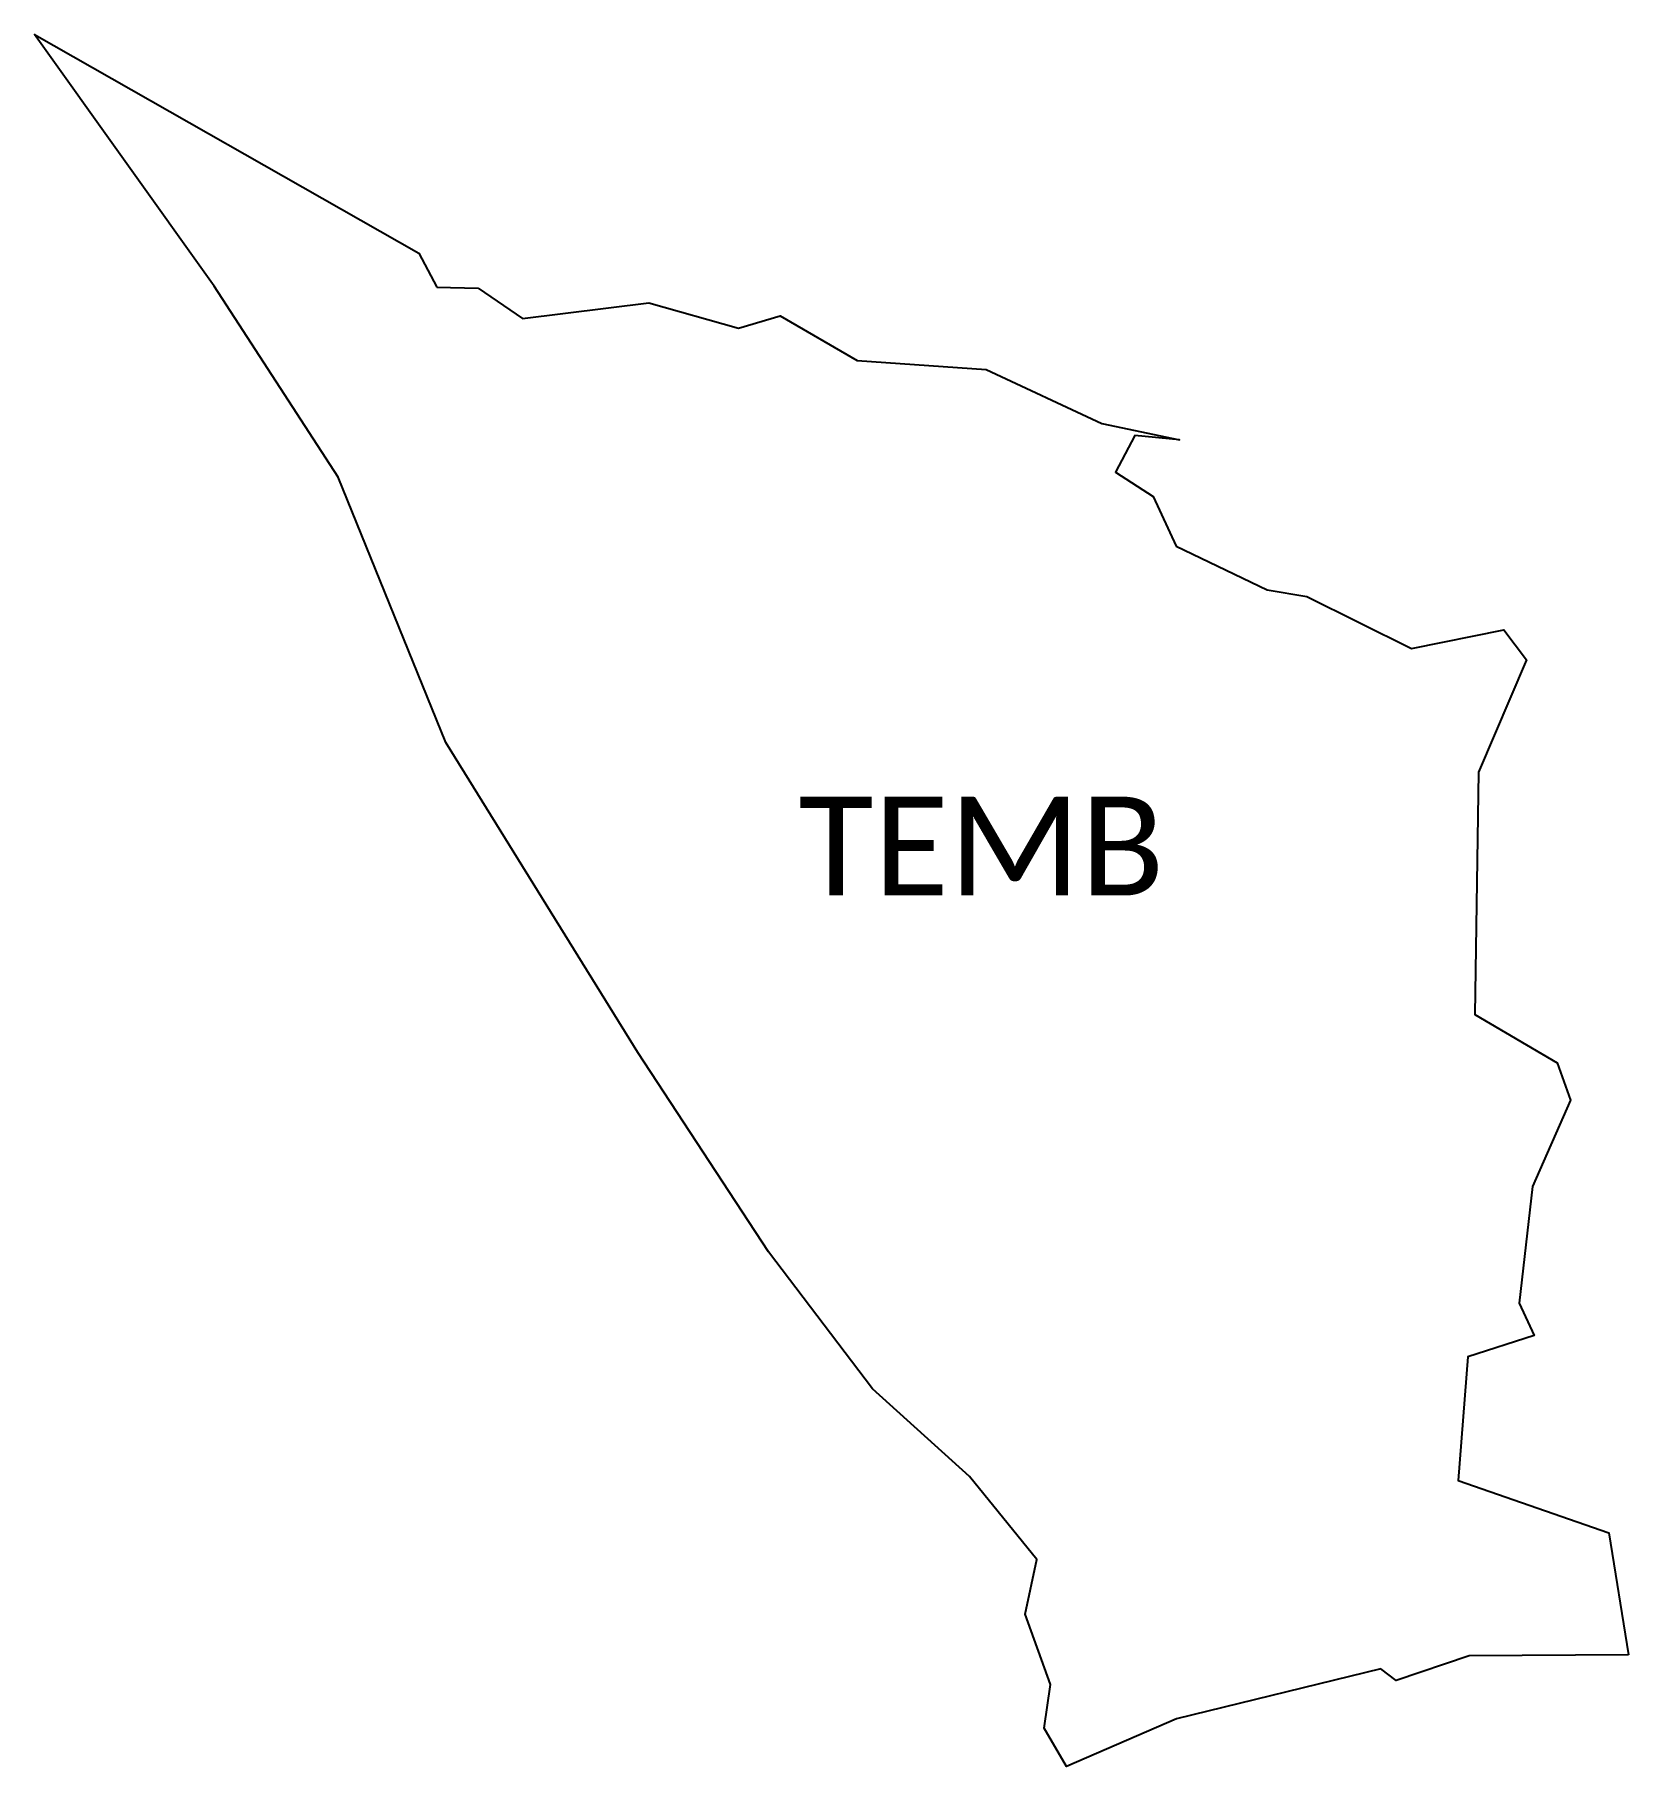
# Model space of a CAD drawing. Header units: metres. Extents: x 356385 to 357838, y 1744060 to 1745639.
import ezdxf

# ---------------------------------------------------------------- set-up
doc = ezdxf.new("R2010")
doc.units = ezdxf.units.M
doc.layers.add('village', color=3, linetype='Continuous')
doc.layers.add('VILLAGE NAME', color=250, linetype='Continuous')
doc.styles.get("Standard").update_dxf_attribs({"font": 'simplex.shx'})

msp = doc.modelspace()

# ---------------------------------------------------------------- linework, layer by layer
at = {"color": 3, "true_color": 0x00ff00, "flags": 128}
msp.add_lwpolyline([(356751.8, 1745408.5), (356789.4, 1745407.6)], dxfattribs=at)
at = {"layer": 'village', "color": 3, "true_color": 0x00ff00}
for points in [[(357838, 1744161.9, 0), (357693, 1744161, 0), (357626.4, 1744138.6, 0), (357612.3, 1744149.1, 0), (357426.2, 1744103.7, 0), (357325.8, 1744060.2, 0), (357305.3, 1744095.2, 0), (357311.3, 1744134.8, 0), (357288.1, 1744198.9, 0), (357298.8, 1744248.7, 0), (357237.4, 1744324.4, 0), (357148.8, 1744404.5, 0), (357054.2, 1744529.3, 0), (356934.9, 1744710.8, 0), (356760, 1744993.4, 0), (356661.7, 1745235.4, 0), (356548.8, 1745409.6, 0), (356385, 1745638.8, 0), (356735.3, 1745439.5, 0), (356751.8, 1745408.5, 0)], [(356789.4, 1745407.6, 0), (356829.7, 1745380, 0), (356945, 1745394.4, 0), (357026.7, 1745371.2, 0), (357064.8, 1745382.3, 0), (357134.9, 1745341.6, 0), (357252.5, 1745333.4, 0), (357358.1, 1745284.4, 0), (357428.7, 1745269.4, 0), (357388.2, 1745273.3, 0), (357370.3, 1745240, 0), (357404.8, 1745217.8, 0), (357425.6, 1745172.5, 0), (357508.7, 1745132.7, 0), (357545, 1745126.5, 0), (357640.4, 1745079.3, 0), (357724.4, 1745096.2, 0), (357745.1, 1745069, 0), (357701.5, 1744966.6, 0), (357698, 1744745.6, 0), (357773, 1744701.6, 0), (357785.3, 1744667.4, 0), (357750.5, 1744588.8, 0), (357738.3, 1744482.5, 0), (357752, 1744453, 0), (357691.6, 1744433.6, 0), (357682.9, 1744320.7, 0), (357820.3, 1744273.1, 0), (357838, 1744161.9, 0)]]:
    msp.add_polyline3d(points, dxfattribs=at)

# ---------------------------------------------------------------- texts
at = {"layer": 'VILLAGE NAME', "insert": (357081.5, 1744944.3), "char_height": 90.109, "attachment_point": 1, "rotation": 359.9793}
msp.add_mtext_dynamic_manual_height_columns('{\\fCalibri|b0|i0|c0|p34;TEMB}', width=889.174, gutter_width=450.5, heights=[0], dxfattribs=at)

doc.saveas('drawing.dxf')
